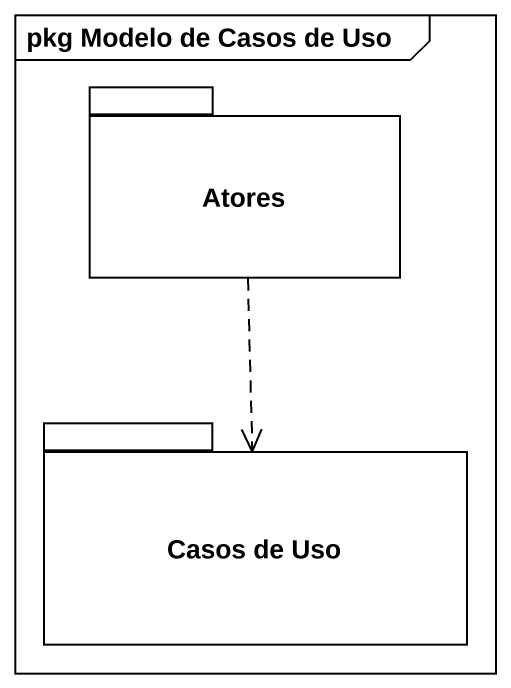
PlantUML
@startuml
mainframe pkg Modelo de Casos de Uso
package Atores {
}
package "Casos de Uso" as Casos_de_Uso {
}
Atores ..> Casos_de_Uso
@enduml
